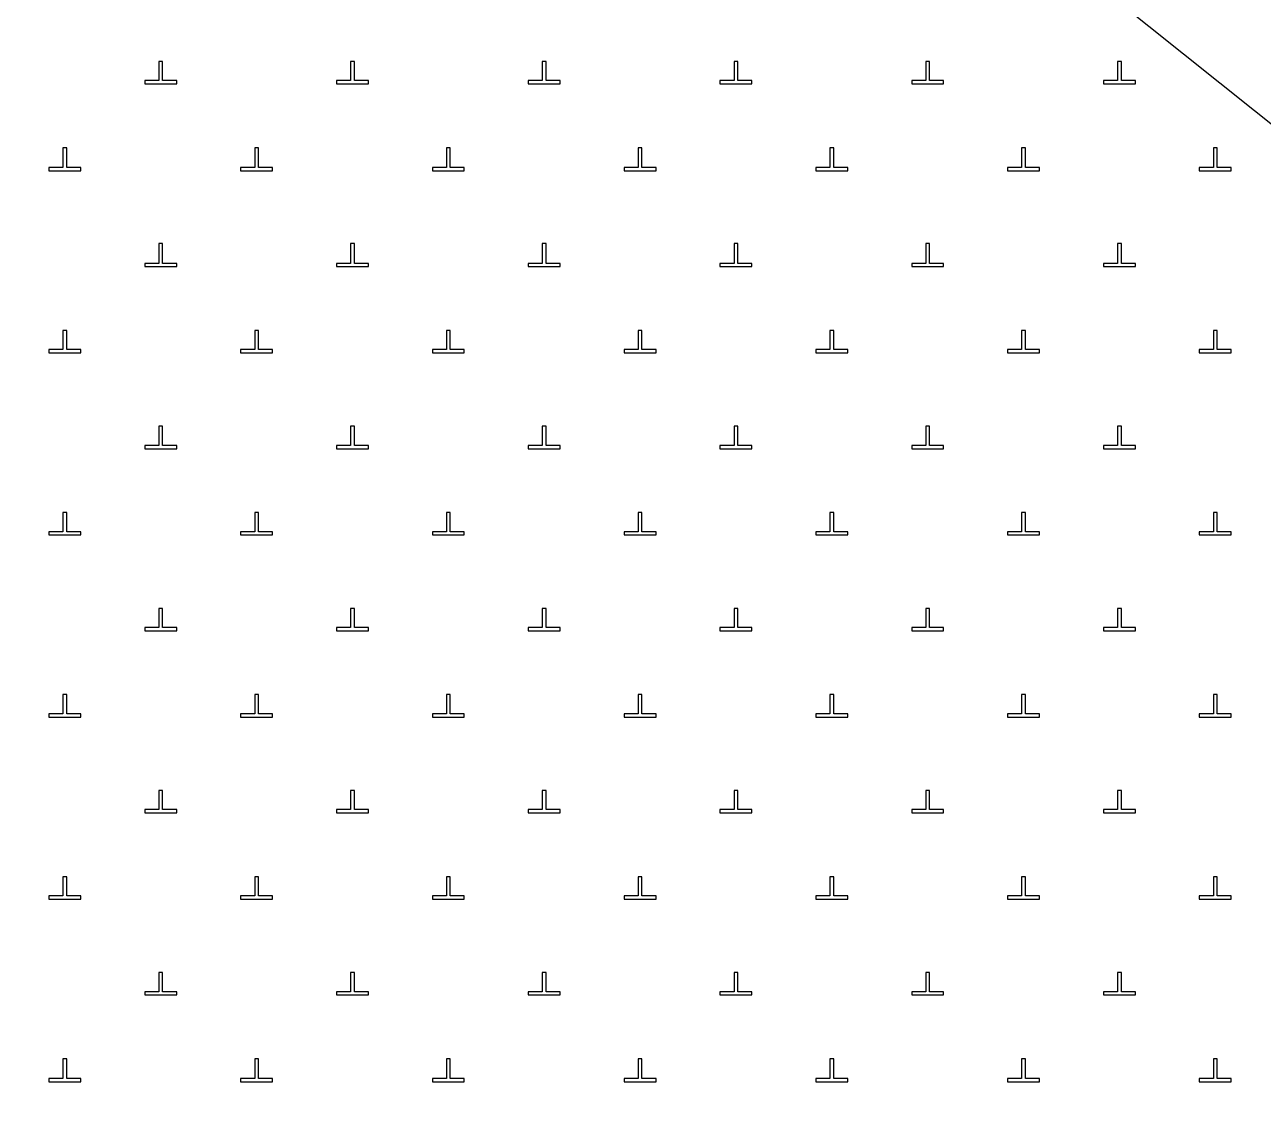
# Model space of a CAD drawing. Extents: x 550890 to 551618, y 1839259 to 1840146.
# Drawn here: x 551398.76 to 551418.14, y 1840058.04 to 1840075.16 of the extents above; entities that cross this region are included whole.
import ezdxf

# ---------------------------------------------------------------- set-up
doc = ezdxf.new("R2010")
doc.units = 0
doc.layers.add('Level 19', color=7, linetype='Continuous')
doc.layers.add('Level 23', color=7, linetype='Continuous')

msp = doc.modelspace()

# ---------------------------------------------------------------- linework, layer by layer
at = {"layer": 'Level 19'}
for p, q in [((551400.92, 1840074.58), (551400.86, 1840074.58)), ((551400.86, 1840074.58), (551400.86, 1840074.28)), ((551400.92, 1840074.28), (551400.92, 1840074.58)), ((551403.92, 1840074.58), (551403.86, 1840074.58)), ((551403.86, 1840074.58), (551403.86, 1840074.28)), ((551403.92, 1840074.28), (551403.92, 1840074.58)), ((551406.92, 1840074.58), (551406.86, 1840074.58)), ((551406.86, 1840074.58), (551406.86, 1840074.28)), ((551406.92, 1840074.28), (551406.92, 1840074.58)), ((551409.92, 1840074.58), (551409.86, 1840074.58)), ((551409.86, 1840074.58), (551409.86, 1840074.28)), ((551409.92, 1840074.28), (551409.92, 1840074.58)), ((551412.92, 1840074.58), (551412.86, 1840074.58)), ((551412.86, 1840074.58), (551412.86, 1840074.28)), ((551412.92, 1840074.28), (551412.92, 1840074.58)), ((551415.92, 1840074.58), (551415.86, 1840074.58)), ((551415.86, 1840074.58), (551415.86, 1840074.28)), ((551415.92, 1840074.28), (551415.92, 1840074.58)), ((551400.86, 1840074.28), (551400.64, 1840074.28)), ((551400.64, 1840074.28), (551400.64, 1840074.23)), ((551400.64, 1840074.23), (551401.14, 1840074.23)), ((551401.14, 1840074.28), (551400.92, 1840074.28)), ((551401.14, 1840074.23), (551401.14, 1840074.28)), ((551403.86, 1840074.28), (551403.64, 1840074.28)), ((551403.64, 1840074.28), (551403.64, 1840074.23)), ((551403.64, 1840074.23), (551404.14, 1840074.23)), ((551404.14, 1840074.28), (551403.92, 1840074.28)), ((551404.14, 1840074.23), (551404.14, 1840074.28)), ((551406.86, 1840074.28), (551406.64, 1840074.28)), ((551406.64, 1840074.28), (551406.64, 1840074.23)), ((551406.64, 1840074.23), (551407.14, 1840074.23)), ((551407.14, 1840074.28), (551406.92, 1840074.28)), ((551407.14, 1840074.23), (551407.14, 1840074.28)), ((551409.86, 1840074.28), (551409.64, 1840074.28)), ((551409.64, 1840074.28), (551409.64, 1840074.23)), ((551409.64, 1840074.23), (551410.14, 1840074.23)), ((551410.14, 1840074.28), (551409.92, 1840074.28)), ((551410.14, 1840074.23), (551410.14, 1840074.28)), ((551412.86, 1840074.28), (551412.64, 1840074.28)), ((551412.64, 1840074.28), (551412.64, 1840074.23)), ((551412.64, 1840074.23), (551413.14, 1840074.23)), ((551413.14, 1840074.28), (551412.92, 1840074.28)), ((551413.14, 1840074.23), (551413.14, 1840074.28)), ((551415.86, 1840074.28), (551415.64, 1840074.28)), ((551415.64, 1840074.28), (551415.64, 1840074.23)), ((551415.64, 1840074.23), (551416.14, 1840074.23)), ((551416.14, 1840074.28), (551415.92, 1840074.28)), ((551416.14, 1840074.23), (551416.14, 1840074.28)), ((551399.42, 1840073.23), (551399.36, 1840073.23)), ((551399.36, 1840073.23), (551399.36, 1840072.92)), ((551399.42, 1840072.92), (551399.42, 1840073.23)), ((551402.42, 1840073.23), (551402.36, 1840073.23)), ((551402.36, 1840073.23), (551402.36, 1840072.92)), ((551402.42, 1840072.92), (551402.42, 1840073.23)), ((551405.42, 1840073.23), (551405.36, 1840073.23)), ((551405.36, 1840073.23), (551405.36, 1840072.92)), ((551405.42, 1840072.92), (551405.42, 1840073.23)), ((551408.42, 1840073.23), (551408.36, 1840073.23)), ((551408.36, 1840073.23), (551408.36, 1840072.92)), ((551408.42, 1840072.92), (551408.42, 1840073.23)), ((551411.42, 1840073.23), (551411.36, 1840073.23)), ((551411.36, 1840073.23), (551411.36, 1840072.92)), ((551411.42, 1840072.92), (551411.42, 1840073.23)), ((551414.42, 1840073.23), (551414.36, 1840073.23)), ((551414.36, 1840073.23), (551414.36, 1840072.92)), ((551414.42, 1840072.92), (551414.42, 1840073.23)), ((551417.42, 1840073.23), (551417.36, 1840073.23)), ((551417.36, 1840073.23), (551417.36, 1840072.92)), ((551417.42, 1840072.92), (551417.42, 1840073.23)), ((551399.36, 1840072.92), (551399.14, 1840072.92)), ((551399.14, 1840072.92), (551399.14, 1840072.87)), ((551399.14, 1840072.87), (551399.64, 1840072.87)), ((551399.64, 1840072.92), (551399.42, 1840072.92)), ((551399.64, 1840072.87), (551399.64, 1840072.92)), ((551402.36, 1840072.92), (551402.14, 1840072.92)), ((551402.14, 1840072.92), (551402.14, 1840072.87)), ((551402.14, 1840072.87), (551402.64, 1840072.87)), ((551402.64, 1840072.92), (551402.42, 1840072.92)), ((551402.64, 1840072.87), (551402.64, 1840072.92)), ((551405.36, 1840072.92), (551405.14, 1840072.92)), ((551405.14, 1840072.92), (551405.14, 1840072.87)), ((551405.14, 1840072.87), (551405.64, 1840072.87)), ((551405.64, 1840072.92), (551405.42, 1840072.92)), ((551405.64, 1840072.87), (551405.64, 1840072.92)), ((551408.36, 1840072.92), (551408.14, 1840072.92)), ((551408.14, 1840072.92), (551408.14, 1840072.87)), ((551408.14, 1840072.87), (551408.64, 1840072.87)), ((551408.64, 1840072.92), (551408.42, 1840072.92)), ((551408.64, 1840072.87), (551408.64, 1840072.92)), ((551411.36, 1840072.92), (551411.14, 1840072.92)), ((551411.14, 1840072.92), (551411.14, 1840072.87)), ((551411.14, 1840072.87), (551411.64, 1840072.87)), ((551411.64, 1840072.92), (551411.42, 1840072.92)), ((551411.64, 1840072.87), (551411.64, 1840072.92)), ((551414.36, 1840072.92), (551414.14, 1840072.92)), ((551414.14, 1840072.92), (551414.14, 1840072.87)), ((551414.14, 1840072.87), (551414.64, 1840072.87)), ((551414.64, 1840072.92), (551414.42, 1840072.92)), ((551414.64, 1840072.87), (551414.64, 1840072.92)), ((551417.36, 1840072.92), (551417.14, 1840072.92)), ((551417.14, 1840072.92), (551417.14, 1840072.87)), ((551417.14, 1840072.87), (551417.64, 1840072.87)), ((551417.64, 1840072.92), (551417.42, 1840072.92)), ((551417.64, 1840072.87), (551417.64, 1840072.92)), ((551400.92, 1840071.73), (551400.86, 1840071.73)), ((551400.86, 1840071.73), (551400.86, 1840071.42)), ((551400.92, 1840071.42), (551400.92, 1840071.73)), ((551403.92, 1840071.73), (551403.86, 1840071.73)), ((551403.86, 1840071.73), (551403.86, 1840071.42)), ((551403.92, 1840071.42), (551403.92, 1840071.73)), ((551406.92, 1840071.73), (551406.86, 1840071.73)), ((551406.86, 1840071.73), (551406.86, 1840071.42)), ((551406.92, 1840071.42), (551406.92, 1840071.73)), ((551409.92, 1840071.73), (551409.86, 1840071.73)), ((551409.86, 1840071.73), (551409.86, 1840071.42)), ((551409.92, 1840071.42), (551409.92, 1840071.73)), ((551412.92, 1840071.73), (551412.86, 1840071.73)), ((551412.86, 1840071.73), (551412.86, 1840071.42)), ((551412.92, 1840071.42), (551412.92, 1840071.73)), ((551415.92, 1840071.73), (551415.86, 1840071.73)), ((551415.86, 1840071.73), (551415.86, 1840071.42)), ((551415.92, 1840071.42), (551415.92, 1840071.73)), ((551400.86, 1840071.42), (551400.64, 1840071.42)), ((551400.64, 1840071.42), (551400.64, 1840071.37)), ((551400.64, 1840071.37), (551401.14, 1840071.37)), ((551401.14, 1840071.42), (551400.92, 1840071.42)), ((551401.14, 1840071.37), (551401.14, 1840071.42)), ((551403.86, 1840071.42), (551403.64, 1840071.42)), ((551403.64, 1840071.42), (551403.64, 1840071.37)), ((551403.64, 1840071.37), (551404.14, 1840071.37)), ((551404.14, 1840071.42), (551403.92, 1840071.42)), ((551404.14, 1840071.37), (551404.14, 1840071.42)), ((551406.86, 1840071.42), (551406.64, 1840071.42)), ((551406.64, 1840071.42), (551406.64, 1840071.37)), ((551406.64, 1840071.37), (551407.14, 1840071.37)), ((551407.14, 1840071.42), (551406.92, 1840071.42)), ((551407.14, 1840071.37), (551407.14, 1840071.42)), ((551409.86, 1840071.42), (551409.64, 1840071.42)), ((551409.64, 1840071.42), (551409.64, 1840071.37)), ((551409.64, 1840071.37), (551410.14, 1840071.37)), ((551410.14, 1840071.42), (551409.92, 1840071.42)), ((551410.14, 1840071.37), (551410.14, 1840071.42)), ((551412.86, 1840071.42), (551412.64, 1840071.42)), ((551412.64, 1840071.42), (551412.64, 1840071.37)), ((551412.64, 1840071.37), (551413.14, 1840071.37)), ((551413.14, 1840071.42), (551412.92, 1840071.42)), ((551413.14, 1840071.37), (551413.14, 1840071.42)), ((551415.86, 1840071.42), (551415.64, 1840071.42)), ((551415.64, 1840071.42), (551415.64, 1840071.37)), ((551415.64, 1840071.37), (551416.14, 1840071.37)), ((551416.14, 1840071.42), (551415.92, 1840071.42)), ((551416.14, 1840071.37), (551416.14, 1840071.42)), ((551399.42, 1840070.37), (551399.36, 1840070.37)), ((551399.36, 1840070.37), (551399.36, 1840070.07)), ((551399.42, 1840070.07), (551399.42, 1840070.37)), ((551402.42, 1840070.37), (551402.36, 1840070.37)), ((551402.36, 1840070.37), (551402.36, 1840070.07)), ((551402.42, 1840070.07), (551402.42, 1840070.37)), ((551405.42, 1840070.37), (551405.36, 1840070.37)), ((551405.36, 1840070.37), (551405.36, 1840070.07)), ((551405.42, 1840070.07), (551405.42, 1840070.37)), ((551408.42, 1840070.37), (551408.36, 1840070.37)), ((551408.36, 1840070.37), (551408.36, 1840070.07)), ((551408.42, 1840070.07), (551408.42, 1840070.37)), ((551411.42, 1840070.37), (551411.36, 1840070.37)), ((551411.36, 1840070.37), (551411.36, 1840070.07)), ((551411.42, 1840070.07), (551411.42, 1840070.37)), ((551414.42, 1840070.37), (551414.36, 1840070.37)), ((551414.36, 1840070.37), (551414.36, 1840070.07)), ((551414.42, 1840070.07), (551414.42, 1840070.37)), ((551417.42, 1840070.37), (551417.36, 1840070.37)), ((551417.36, 1840070.37), (551417.36, 1840070.07)), ((551417.42, 1840070.07), (551417.42, 1840070.37)), ((551399.36, 1840070.07), (551399.14, 1840070.07)), ((551399.14, 1840070.07), (551399.14, 1840070.02)), ((551399.14, 1840070.02), (551399.64, 1840070.02)), ((551399.64, 1840070.07), (551399.42, 1840070.07)), ((551399.64, 1840070.02), (551399.64, 1840070.07)), ((551402.36, 1840070.07), (551402.14, 1840070.07)), ((551402.14, 1840070.07), (551402.14, 1840070.02)), ((551402.14, 1840070.02), (551402.64, 1840070.02)), ((551402.64, 1840070.07), (551402.42, 1840070.07)), ((551402.64, 1840070.02), (551402.64, 1840070.07)), ((551405.36, 1840070.07), (551405.14, 1840070.07)), ((551405.14, 1840070.07), (551405.14, 1840070.02)), ((551405.14, 1840070.02), (551405.64, 1840070.02)), ((551405.64, 1840070.07), (551405.42, 1840070.07)), ((551405.64, 1840070.02), (551405.64, 1840070.07)), ((551408.36, 1840070.07), (551408.14, 1840070.07)), ((551408.14, 1840070.07), (551408.14, 1840070.02)), ((551408.14, 1840070.02), (551408.64, 1840070.02)), ((551408.64, 1840070.07), (551408.42, 1840070.07)), ((551408.64, 1840070.02), (551408.64, 1840070.07)), ((551411.36, 1840070.07), (551411.14, 1840070.07)), ((551411.14, 1840070.07), (551411.14, 1840070.02)), ((551411.14, 1840070.02), (551411.64, 1840070.02)), ((551411.64, 1840070.07), (551411.42, 1840070.07)), ((551411.64, 1840070.02), (551411.64, 1840070.07)), ((551414.36, 1840070.07), (551414.14, 1840070.07)), ((551414.14, 1840070.07), (551414.14, 1840070.02)), ((551414.14, 1840070.02), (551414.64, 1840070.02)), ((551414.64, 1840070.07), (551414.42, 1840070.07)), ((551414.64, 1840070.02), (551414.64, 1840070.07)), ((551417.36, 1840070.07), (551417.14, 1840070.07)), ((551417.14, 1840070.07), (551417.14, 1840070.02)), ((551417.14, 1840070.02), (551417.64, 1840070.02)), ((551417.64, 1840070.07), (551417.42, 1840070.07)), ((551417.64, 1840070.02), (551417.64, 1840070.07)), ((551400.92, 1840068.87), (551400.86, 1840068.87)), ((551400.86, 1840068.87), (551400.86, 1840068.57)), ((551400.92, 1840068.57), (551400.92, 1840068.87)), ((551403.92, 1840068.87), (551403.86, 1840068.87)), ((551403.86, 1840068.87), (551403.86, 1840068.57)), ((551403.92, 1840068.57), (551403.92, 1840068.87)), ((551406.92, 1840068.87), (551406.86, 1840068.87)), ((551406.86, 1840068.87), (551406.86, 1840068.57)), ((551406.92, 1840068.57), (551406.92, 1840068.87)), ((551409.92, 1840068.87), (551409.86, 1840068.87)), ((551409.86, 1840068.87), (551409.86, 1840068.57)), ((551409.92, 1840068.57), (551409.92, 1840068.87)), ((551412.92, 1840068.87), (551412.86, 1840068.87)), ((551412.86, 1840068.87), (551412.86, 1840068.57)), ((551412.92, 1840068.57), (551412.92, 1840068.87)), ((551415.92, 1840068.87), (551415.86, 1840068.87)), ((551415.86, 1840068.87), (551415.86, 1840068.57)), ((551415.92, 1840068.57), (551415.92, 1840068.87)), ((551400.86, 1840068.57), (551400.64, 1840068.57)), ((551400.64, 1840068.57), (551400.64, 1840068.52)), ((551400.64, 1840068.52), (551401.14, 1840068.52)), ((551401.14, 1840068.57), (551400.92, 1840068.57)), ((551401.14, 1840068.52), (551401.14, 1840068.57)), ((551403.86, 1840068.57), (551403.64, 1840068.57)), ((551403.64, 1840068.57), (551403.64, 1840068.52)), ((551403.64, 1840068.52), (551404.14, 1840068.52)), ((551404.14, 1840068.57), (551403.92, 1840068.57)), ((551404.14, 1840068.52), (551404.14, 1840068.57)), ((551406.86, 1840068.57), (551406.64, 1840068.57)), ((551406.64, 1840068.57), (551406.64, 1840068.52)), ((551406.64, 1840068.52), (551407.14, 1840068.52)), ((551407.14, 1840068.57), (551406.92, 1840068.57)), ((551407.14, 1840068.52), (551407.14, 1840068.57)), ((551409.86, 1840068.57), (551409.64, 1840068.57)), ((551409.64, 1840068.57), (551409.64, 1840068.52)), ((551409.64, 1840068.52), (551410.14, 1840068.52)), ((551410.14, 1840068.57), (551409.92, 1840068.57)), ((551410.14, 1840068.52), (551410.14, 1840068.57)), ((551412.86, 1840068.57), (551412.64, 1840068.57)), ((551412.64, 1840068.57), (551412.64, 1840068.52)), ((551412.64, 1840068.52), (551413.14, 1840068.52)), ((551413.14, 1840068.57), (551412.92, 1840068.57)), ((551413.14, 1840068.52), (551413.14, 1840068.57)), ((551415.86, 1840068.57), (551415.64, 1840068.57)), ((551415.64, 1840068.57), (551415.64, 1840068.52)), ((551415.64, 1840068.52), (551416.14, 1840068.52)), ((551416.14, 1840068.57), (551415.92, 1840068.57)), ((551416.14, 1840068.52), (551416.14, 1840068.57)), ((551399.42, 1840067.52), (551399.36, 1840067.52)), ((551399.36, 1840067.52), (551399.36, 1840067.22)), ((551399.42, 1840067.22), (551399.42, 1840067.52)), ((551402.42, 1840067.52), (551402.36, 1840067.52)), ((551402.36, 1840067.52), (551402.36, 1840067.22)), ((551402.42, 1840067.22), (551402.42, 1840067.52)), ((551405.42, 1840067.52), (551405.36, 1840067.52)), ((551405.36, 1840067.52), (551405.36, 1840067.22)), ((551405.42, 1840067.22), (551405.42, 1840067.52)), ((551408.42, 1840067.52), (551408.36, 1840067.52)), ((551408.36, 1840067.52), (551408.36, 1840067.22)), ((551408.42, 1840067.22), (551408.42, 1840067.52)), ((551411.42, 1840067.52), (551411.36, 1840067.52)), ((551411.36, 1840067.52), (551411.36, 1840067.22)), ((551411.42, 1840067.22), (551411.42, 1840067.52)), ((551414.42, 1840067.52), (551414.36, 1840067.52)), ((551414.36, 1840067.52), (551414.36, 1840067.22)), ((551414.42, 1840067.22), (551414.42, 1840067.52)), ((551417.42, 1840067.52), (551417.36, 1840067.52)), ((551417.36, 1840067.52), (551417.36, 1840067.22)), ((551417.42, 1840067.22), (551417.42, 1840067.52)), ((551399.36, 1840067.22), (551399.14, 1840067.22)), ((551399.14, 1840067.22), (551399.14, 1840067.17)), ((551399.14, 1840067.17), (551399.64, 1840067.17)), ((551399.64, 1840067.22), (551399.42, 1840067.22)), ((551399.64, 1840067.17), (551399.64, 1840067.22)), ((551402.36, 1840067.22), (551402.14, 1840067.22)), ((551402.14, 1840067.22), (551402.14, 1840067.17)), ((551402.14, 1840067.17), (551402.64, 1840067.17)), ((551402.64, 1840067.22), (551402.42, 1840067.22)), ((551402.64, 1840067.17), (551402.64, 1840067.22)), ((551405.36, 1840067.22), (551405.14, 1840067.22)), ((551405.14, 1840067.22), (551405.14, 1840067.17)), ((551405.14, 1840067.17), (551405.64, 1840067.17)), ((551405.64, 1840067.22), (551405.42, 1840067.22)), ((551405.64, 1840067.17), (551405.64, 1840067.22)), ((551408.36, 1840067.22), (551408.14, 1840067.22)), ((551408.14, 1840067.22), (551408.14, 1840067.17)), ((551408.14, 1840067.17), (551408.64, 1840067.17)), ((551408.64, 1840067.22), (551408.42, 1840067.22)), ((551408.64, 1840067.17), (551408.64, 1840067.22)), ((551411.36, 1840067.22), (551411.14, 1840067.22)), ((551411.14, 1840067.22), (551411.14, 1840067.17)), ((551411.14, 1840067.17), (551411.64, 1840067.17)), ((551411.64, 1840067.22), (551411.42, 1840067.22)), ((551411.64, 1840067.17), (551411.64, 1840067.22)), ((551414.36, 1840067.22), (551414.14, 1840067.22)), ((551414.14, 1840067.22), (551414.14, 1840067.17)), ((551414.14, 1840067.17), (551414.64, 1840067.17)), ((551414.64, 1840067.22), (551414.42, 1840067.22)), ((551414.64, 1840067.17), (551414.64, 1840067.22)), ((551417.36, 1840067.22), (551417.14, 1840067.22)), ((551417.14, 1840067.22), (551417.14, 1840067.17)), ((551417.14, 1840067.17), (551417.64, 1840067.17)), ((551417.64, 1840067.22), (551417.42, 1840067.22)), ((551417.64, 1840067.17), (551417.64, 1840067.22)), ((551400.92, 1840066.02), (551400.86, 1840066.02)), ((551400.86, 1840066.02), (551400.86, 1840065.72)), ((551400.92, 1840065.72), (551400.92, 1840066.02)), ((551403.92, 1840066.02), (551403.86, 1840066.02)), ((551403.86, 1840066.02), (551403.86, 1840065.72)), ((551403.92, 1840065.72), (551403.92, 1840066.02)), ((551406.92, 1840066.02), (551406.86, 1840066.02)), ((551406.86, 1840066.02), (551406.86, 1840065.72)), ((551406.92, 1840065.72), (551406.92, 1840066.02)), ((551409.92, 1840066.02), (551409.86, 1840066.02)), ((551409.86, 1840066.02), (551409.86, 1840065.72)), ((551409.92, 1840065.72), (551409.92, 1840066.02)), ((551412.92, 1840066.02), (551412.86, 1840066.02)), ((551412.86, 1840066.02), (551412.86, 1840065.72)), ((551412.92, 1840065.72), (551412.92, 1840066.02)), ((551415.92, 1840066.02), (551415.86, 1840066.02)), ((551415.86, 1840066.02), (551415.86, 1840065.72)), ((551415.92, 1840065.72), (551415.92, 1840066.02)), ((551400.86, 1840065.72), (551400.64, 1840065.72)), ((551400.64, 1840065.72), (551400.64, 1840065.67)), ((551401.14, 1840065.72), (551400.92, 1840065.72)), ((551401.14, 1840065.67), (551401.14, 1840065.72)), ((551403.86, 1840065.72), (551403.64, 1840065.72)), ((551403.64, 1840065.72), (551403.64, 1840065.67)), ((551404.14, 1840065.72), (551403.92, 1840065.72)), ((551404.14, 1840065.67), (551404.14, 1840065.72)), ((551406.86, 1840065.72), (551406.64, 1840065.72)), ((551406.64, 1840065.72), (551406.64, 1840065.67)), ((551407.14, 1840065.72), (551406.92, 1840065.72)), ((551407.14, 1840065.67), (551407.14, 1840065.72)), ((551409.86, 1840065.72), (551409.64, 1840065.72)), ((551409.64, 1840065.72), (551409.64, 1840065.67)), ((551410.14, 1840065.72), (551409.92, 1840065.72)), ((551410.14, 1840065.67), (551410.14, 1840065.72)), ((551412.86, 1840065.72), (551412.64, 1840065.72)), ((551412.64, 1840065.72), (551412.64, 1840065.67)), ((551413.14, 1840065.72), (551412.92, 1840065.72)), ((551413.14, 1840065.67), (551413.14, 1840065.72)), ((551415.86, 1840065.72), (551415.64, 1840065.72)), ((551415.64, 1840065.72), (551415.64, 1840065.67)), ((551416.14, 1840065.72), (551415.92, 1840065.72)), ((551416.14, 1840065.67), (551416.14, 1840065.72)), ((551400.64, 1840065.67), (551401.14, 1840065.67)), ((551403.64, 1840065.67), (551404.14, 1840065.67)), ((551406.64, 1840065.67), (551407.14, 1840065.67)), ((551409.64, 1840065.67), (551410.14, 1840065.67)), ((551412.64, 1840065.67), (551413.14, 1840065.67)), ((551415.64, 1840065.67), (551416.14, 1840065.67)), ((551399.42, 1840064.67), (551399.36, 1840064.67)), ((551399.36, 1840064.67), (551399.36, 1840064.37)), ((551399.42, 1840064.37), (551399.42, 1840064.67)), ((551402.42, 1840064.67), (551402.36, 1840064.67)), ((551402.36, 1840064.67), (551402.36, 1840064.37)), ((551402.42, 1840064.37), (551402.42, 1840064.67)), ((551405.42, 1840064.67), (551405.36, 1840064.67)), ((551405.36, 1840064.67), (551405.36, 1840064.37)), ((551405.42, 1840064.37), (551405.42, 1840064.67)), ((551408.42, 1840064.67), (551408.36, 1840064.67)), ((551408.36, 1840064.67), (551408.36, 1840064.37)), ((551408.42, 1840064.37), (551408.42, 1840064.67)), ((551411.42, 1840064.67), (551411.36, 1840064.67)), ((551411.36, 1840064.67), (551411.36, 1840064.37)), ((551411.42, 1840064.37), (551411.42, 1840064.67)), ((551414.42, 1840064.67), (551414.36, 1840064.67)), ((551414.36, 1840064.67), (551414.36, 1840064.37)), ((551414.42, 1840064.37), (551414.42, 1840064.67)), ((551417.42, 1840064.67), (551417.36, 1840064.67)), ((551417.36, 1840064.67), (551417.36, 1840064.37)), ((551417.42, 1840064.37), (551417.42, 1840064.67)), ((551399.36, 1840064.37), (551399.14, 1840064.37)), ((551399.14, 1840064.37), (551399.14, 1840064.32)), ((551399.64, 1840064.37), (551399.42, 1840064.37)), ((551399.64, 1840064.32), (551399.64, 1840064.37)), ((551402.36, 1840064.37), (551402.14, 1840064.37)), ((551402.14, 1840064.37), (551402.14, 1840064.32)), ((551402.64, 1840064.37), (551402.42, 1840064.37)), ((551402.64, 1840064.32), (551402.64, 1840064.37)), ((551405.36, 1840064.37), (551405.14, 1840064.37)), ((551405.14, 1840064.37), (551405.14, 1840064.32)), ((551405.64, 1840064.37), (551405.42, 1840064.37)), ((551405.64, 1840064.32), (551405.64, 1840064.37)), ((551408.36, 1840064.37), (551408.14, 1840064.37)), ((551408.14, 1840064.37), (551408.14, 1840064.32)), ((551408.64, 1840064.37), (551408.42, 1840064.37)), ((551408.64, 1840064.32), (551408.64, 1840064.37)), ((551411.36, 1840064.37), (551411.14, 1840064.37)), ((551411.14, 1840064.37), (551411.14, 1840064.32)), ((551411.64, 1840064.37), (551411.42, 1840064.37)), ((551411.64, 1840064.32), (551411.64, 1840064.37)), ((551414.36, 1840064.37), (551414.14, 1840064.37)), ((551414.14, 1840064.37), (551414.14, 1840064.32)), ((551414.64, 1840064.37), (551414.42, 1840064.37)), ((551414.64, 1840064.32), (551414.64, 1840064.37)), ((551417.36, 1840064.37), (551417.14, 1840064.37)), ((551417.14, 1840064.37), (551417.14, 1840064.32)), ((551417.64, 1840064.37), (551417.42, 1840064.37)), ((551417.64, 1840064.32), (551417.64, 1840064.37)), ((551399.14, 1840064.32), (551399.64, 1840064.32)), ((551402.14, 1840064.32), (551402.64, 1840064.32)), ((551405.14, 1840064.32), (551405.64, 1840064.32)), ((551408.14, 1840064.32), (551408.64, 1840064.32)), ((551411.14, 1840064.32), (551411.64, 1840064.32)), ((551414.14, 1840064.32), (551414.64, 1840064.32)), ((551417.14, 1840064.32), (551417.64, 1840064.32)), ((551400.92, 1840063.17), (551400.86, 1840063.17)), ((551400.86, 1840063.17), (551400.86, 1840062.87)), ((551400.92, 1840062.87), (551400.92, 1840063.17)), ((551403.92, 1840063.17), (551403.86, 1840063.17)), ((551403.86, 1840063.17), (551403.86, 1840062.87)), ((551403.92, 1840062.87), (551403.92, 1840063.17)), ((551406.92, 1840063.17), (551406.86, 1840063.17)), ((551406.86, 1840063.17), (551406.86, 1840062.87)), ((551406.92, 1840062.87), (551406.92, 1840063.17)), ((551409.92, 1840063.17), (551409.86, 1840063.17)), ((551409.86, 1840063.17), (551409.86, 1840062.87)), ((551409.92, 1840062.87), (551409.92, 1840063.17)), ((551412.92, 1840063.17), (551412.86, 1840063.17)), ((551412.86, 1840063.17), (551412.86, 1840062.87)), ((551412.92, 1840062.87), (551412.92, 1840063.17)), ((551415.92, 1840063.17), (551415.86, 1840063.17)), ((551415.86, 1840063.17), (551415.86, 1840062.87)), ((551415.92, 1840062.87), (551415.92, 1840063.17)), ((551400.86, 1840062.87), (551400.64, 1840062.87)), ((551400.64, 1840062.87), (551400.64, 1840062.82)), ((551400.64, 1840062.82), (551401.14, 1840062.82)), ((551401.14, 1840062.87), (551400.92, 1840062.87)), ((551401.14, 1840062.82), (551401.14, 1840062.87)), ((551403.86, 1840062.87), (551403.64, 1840062.87)), ((551403.64, 1840062.87), (551403.64, 1840062.82)), ((551403.64, 1840062.82), (551404.14, 1840062.82)), ((551404.14, 1840062.87), (551403.92, 1840062.87)), ((551404.14, 1840062.82), (551404.14, 1840062.87)), ((551406.86, 1840062.87), (551406.64, 1840062.87)), ((551406.64, 1840062.87), (551406.64, 1840062.82)), ((551406.64, 1840062.82), (551407.14, 1840062.82)), ((551407.14, 1840062.87), (551406.92, 1840062.87)), ((551407.14, 1840062.82), (551407.14, 1840062.87)), ((551409.86, 1840062.87), (551409.64, 1840062.87)), ((551409.64, 1840062.87), (551409.64, 1840062.82)), ((551409.64, 1840062.82), (551410.14, 1840062.82)), ((551410.14, 1840062.87), (551409.92, 1840062.87)), ((551410.14, 1840062.82), (551410.14, 1840062.87)), ((551412.86, 1840062.87), (551412.64, 1840062.87)), ((551412.64, 1840062.87), (551412.64, 1840062.82)), ((551412.64, 1840062.82), (551413.14, 1840062.82)), ((551413.14, 1840062.87), (551412.92, 1840062.87)), ((551413.14, 1840062.82), (551413.14, 1840062.87)), ((551415.86, 1840062.87), (551415.64, 1840062.87)), ((551415.64, 1840062.87), (551415.64, 1840062.82)), ((551415.64, 1840062.82), (551416.14, 1840062.82)), ((551416.14, 1840062.87), (551415.92, 1840062.87)), ((551416.14, 1840062.82), (551416.14, 1840062.87)), ((551399.42, 1840061.82), (551399.36, 1840061.82)), ((551399.36, 1840061.82), (551399.36, 1840061.52)), ((551399.42, 1840061.52), (551399.42, 1840061.82)), ((551402.42, 1840061.82), (551402.36, 1840061.82)), ((551402.36, 1840061.82), (551402.36, 1840061.52)), ((551402.42, 1840061.52), (551402.42, 1840061.82)), ((551405.42, 1840061.82), (551405.36, 1840061.82)), ((551405.36, 1840061.82), (551405.36, 1840061.52)), ((551405.42, 1840061.52), (551405.42, 1840061.82)), ((551408.42, 1840061.82), (551408.36, 1840061.82)), ((551408.36, 1840061.82), (551408.36, 1840061.52)), ((551408.42, 1840061.52), (551408.42, 1840061.82)), ((551411.42, 1840061.82), (551411.36, 1840061.82)), ((551411.36, 1840061.82), (551411.36, 1840061.52)), ((551411.42, 1840061.52), (551411.42, 1840061.82)), ((551414.42, 1840061.82), (551414.36, 1840061.82)), ((551414.36, 1840061.82), (551414.36, 1840061.52)), ((551414.42, 1840061.52), (551414.42, 1840061.82)), ((551417.42, 1840061.82), (551417.36, 1840061.82)), ((551417.36, 1840061.82), (551417.36, 1840061.52)), ((551417.42, 1840061.52), (551417.42, 1840061.82)), ((551399.36, 1840061.52), (551399.14, 1840061.52)), ((551399.14, 1840061.52), (551399.14, 1840061.47)), ((551399.14, 1840061.47), (551399.64, 1840061.47)), ((551399.64, 1840061.52), (551399.42, 1840061.52)), ((551399.64, 1840061.47), (551399.64, 1840061.52)), ((551402.36, 1840061.52), (551402.14, 1840061.52)), ((551402.14, 1840061.52), (551402.14, 1840061.47)), ((551402.14, 1840061.47), (551402.64, 1840061.47)), ((551402.64, 1840061.52), (551402.42, 1840061.52)), ((551402.64, 1840061.47), (551402.64, 1840061.52)), ((551405.36, 1840061.52), (551405.14, 1840061.52)), ((551405.14, 1840061.52), (551405.14, 1840061.47)), ((551405.14, 1840061.47), (551405.64, 1840061.47)), ((551405.64, 1840061.52), (551405.42, 1840061.52)), ((551405.64, 1840061.47), (551405.64, 1840061.52)), ((551408.36, 1840061.52), (551408.14, 1840061.52)), ((551408.14, 1840061.52), (551408.14, 1840061.47)), ((551408.14, 1840061.47), (551408.64, 1840061.47)), ((551408.64, 1840061.52), (551408.42, 1840061.52)), ((551408.64, 1840061.47), (551408.64, 1840061.52)), ((551411.36, 1840061.52), (551411.14, 1840061.52)), ((551411.14, 1840061.52), (551411.14, 1840061.47)), ((551411.14, 1840061.47), (551411.64, 1840061.47)), ((551411.64, 1840061.52), (551411.42, 1840061.52)), ((551411.64, 1840061.47), (551411.64, 1840061.52)), ((551414.36, 1840061.52), (551414.14, 1840061.52)), ((551414.14, 1840061.52), (551414.14, 1840061.47)), ((551414.14, 1840061.47), (551414.64, 1840061.47)), ((551414.64, 1840061.52), (551414.42, 1840061.52)), ((551414.64, 1840061.47), (551414.64, 1840061.52)), ((551417.36, 1840061.52), (551417.14, 1840061.52)), ((551417.14, 1840061.52), (551417.14, 1840061.47)), ((551417.14, 1840061.47), (551417.64, 1840061.47)), ((551417.64, 1840061.52), (551417.42, 1840061.52)), ((551417.64, 1840061.47), (551417.64, 1840061.52)), ((551400.92, 1840060.32), (551400.86, 1840060.32)), ((551400.86, 1840060.32), (551400.86, 1840060.02)), ((551400.92, 1840060.02), (551400.92, 1840060.32)), ((551403.92, 1840060.32), (551403.86, 1840060.32)), ((551403.86, 1840060.32), (551403.86, 1840060.02)), ((551403.92, 1840060.02), (551403.92, 1840060.32)), ((551406.92, 1840060.32), (551406.86, 1840060.32)), ((551406.86, 1840060.32), (551406.86, 1840060.02)), ((551406.92, 1840060.02), (551406.92, 1840060.32)), ((551409.92, 1840060.32), (551409.86, 1840060.32)), ((551409.86, 1840060.32), (551409.86, 1840060.02)), ((551409.92, 1840060.02), (551409.92, 1840060.32)), ((551412.92, 1840060.32), (551412.86, 1840060.32)), ((551412.86, 1840060.32), (551412.86, 1840060.02)), ((551412.92, 1840060.02), (551412.92, 1840060.32)), ((551415.92, 1840060.32), (551415.86, 1840060.32)), ((551415.86, 1840060.32), (551415.86, 1840060.02)), ((551415.92, 1840060.02), (551415.92, 1840060.32)), ((551400.86, 1840060.02), (551400.64, 1840060.02)), ((551400.64, 1840060.02), (551400.64, 1840059.97)), ((551400.64, 1840059.97), (551401.14, 1840059.97)), ((551401.14, 1840060.02), (551400.92, 1840060.02)), ((551401.14, 1840059.97), (551401.14, 1840060.02)), ((551403.86, 1840060.02), (551403.64, 1840060.02)), ((551403.64, 1840060.02), (551403.64, 1840059.97)), ((551403.64, 1840059.97), (551404.14, 1840059.97)), ((551404.14, 1840060.02), (551403.92, 1840060.02)), ((551404.14, 1840059.97), (551404.14, 1840060.02)), ((551406.86, 1840060.02), (551406.64, 1840060.02)), ((551406.64, 1840060.02), (551406.64, 1840059.97)), ((551406.64, 1840059.97), (551407.14, 1840059.97)), ((551407.14, 1840060.02), (551406.92, 1840060.02)), ((551407.14, 1840059.97), (551407.14, 1840060.02)), ((551409.86, 1840060.02), (551409.64, 1840060.02)), ((551409.64, 1840060.02), (551409.64, 1840059.97)), ((551409.64, 1840059.97), (551410.14, 1840059.97)), ((551410.14, 1840060.02), (551409.92, 1840060.02)), ((551410.14, 1840059.97), (551410.14, 1840060.02)), ((551412.86, 1840060.02), (551412.64, 1840060.02)), ((551412.64, 1840060.02), (551412.64, 1840059.97)), ((551412.64, 1840059.97), (551413.14, 1840059.97)), ((551413.14, 1840060.02), (551412.92, 1840060.02)), ((551413.14, 1840059.97), (551413.14, 1840060.02)), ((551415.86, 1840060.02), (551415.64, 1840060.02)), ((551415.64, 1840060.02), (551415.64, 1840059.97)), ((551415.64, 1840059.97), (551416.14, 1840059.97)), ((551416.14, 1840060.02), (551415.92, 1840060.02)), ((551416.14, 1840059.97), (551416.14, 1840060.02)), ((551399.42, 1840058.97), (551399.36, 1840058.97)), ((551399.36, 1840058.97), (551399.36, 1840058.66)), ((551399.42, 1840058.66), (551399.42, 1840058.97)), ((551402.42, 1840058.97), (551402.36, 1840058.97)), ((551402.36, 1840058.97), (551402.36, 1840058.66)), ((551402.42, 1840058.66), (551402.42, 1840058.97)), ((551405.42, 1840058.97), (551405.36, 1840058.97)), ((551405.36, 1840058.97), (551405.36, 1840058.66)), ((551405.42, 1840058.66), (551405.42, 1840058.97)), ((551408.42, 1840058.97), (551408.36, 1840058.97)), ((551408.36, 1840058.97), (551408.36, 1840058.66)), ((551408.42, 1840058.66), (551408.42, 1840058.97)), ((551411.42, 1840058.97), (551411.36, 1840058.97)), ((551411.36, 1840058.97), (551411.36, 1840058.66)), ((551411.42, 1840058.66), (551411.42, 1840058.97)), ((551414.42, 1840058.97), (551414.36, 1840058.97)), ((551414.36, 1840058.97), (551414.36, 1840058.66)), ((551414.42, 1840058.66), (551414.42, 1840058.97)), ((551417.42, 1840058.97), (551417.36, 1840058.97)), ((551417.36, 1840058.97), (551417.36, 1840058.66)), ((551417.42, 1840058.66), (551417.42, 1840058.97)), ((551399.36, 1840058.66), (551399.14, 1840058.66)), ((551399.14, 1840058.66), (551399.14, 1840058.61)), ((551399.14, 1840058.61), (551399.64, 1840058.61)), ((551399.64, 1840058.66), (551399.42, 1840058.66)), ((551399.64, 1840058.61), (551399.64, 1840058.66)), ((551402.36, 1840058.66), (551402.14, 1840058.66)), ((551402.14, 1840058.66), (551402.14, 1840058.61)), ((551402.14, 1840058.61), (551402.64, 1840058.61)), ((551402.64, 1840058.66), (551402.42, 1840058.66)), ((551402.64, 1840058.61), (551402.64, 1840058.66)), ((551405.36, 1840058.66), (551405.14, 1840058.66)), ((551405.14, 1840058.66), (551405.14, 1840058.61)), ((551405.14, 1840058.61), (551405.64, 1840058.61)), ((551405.64, 1840058.66), (551405.42, 1840058.66)), ((551405.64, 1840058.61), (551405.64, 1840058.66)), ((551408.36, 1840058.66), (551408.14, 1840058.66)), ((551408.14, 1840058.66), (551408.14, 1840058.61)), ((551408.14, 1840058.61), (551408.64, 1840058.61)), ((551408.64, 1840058.66), (551408.42, 1840058.66)), ((551408.64, 1840058.61), (551408.64, 1840058.66)), ((551411.36, 1840058.66), (551411.14, 1840058.66)), ((551411.14, 1840058.66), (551411.14, 1840058.61)), ((551411.14, 1840058.61), (551411.64, 1840058.61)), ((551411.64, 1840058.66), (551411.42, 1840058.66)), ((551411.64, 1840058.61), (551411.64, 1840058.66)), ((551414.36, 1840058.66), (551414.14, 1840058.66)), ((551414.14, 1840058.66), (551414.14, 1840058.61)), ((551414.14, 1840058.61), (551414.64, 1840058.61)), ((551414.64, 1840058.66), (551414.42, 1840058.66)), ((551414.64, 1840058.61), (551414.64, 1840058.66)), ((551417.36, 1840058.66), (551417.14, 1840058.66)), ((551417.14, 1840058.66), (551417.14, 1840058.61)), ((551417.14, 1840058.61), (551417.64, 1840058.61)), ((551417.64, 1840058.66), (551417.42, 1840058.66)), ((551417.64, 1840058.61), (551417.64, 1840058.66))]:
    msp.add_line(p, q, dxfattribs=at)
at = {"layer": 'Level 23'}
msp.add_lwpolyline([(551536.48, 1839869.75), (551540.82, 1839945.93), (551540.38, 1839955.25), (551538.81, 1839963.99), (551536.79, 1839970.12), (551532.43, 1839978.75), (551527.81, 1839986.2), (551521.78, 1839991.93), (551515.92, 1839996.51), (551468.78, 1840031.67), (551456.7, 1840040.77), (551447.59, 1840048.84), (551426.95, 1840066.64), (551402.18, 1840086.48), (551380.41, 1840102.63)], dxfattribs=at)

doc.saveas('drawing.dxf')
